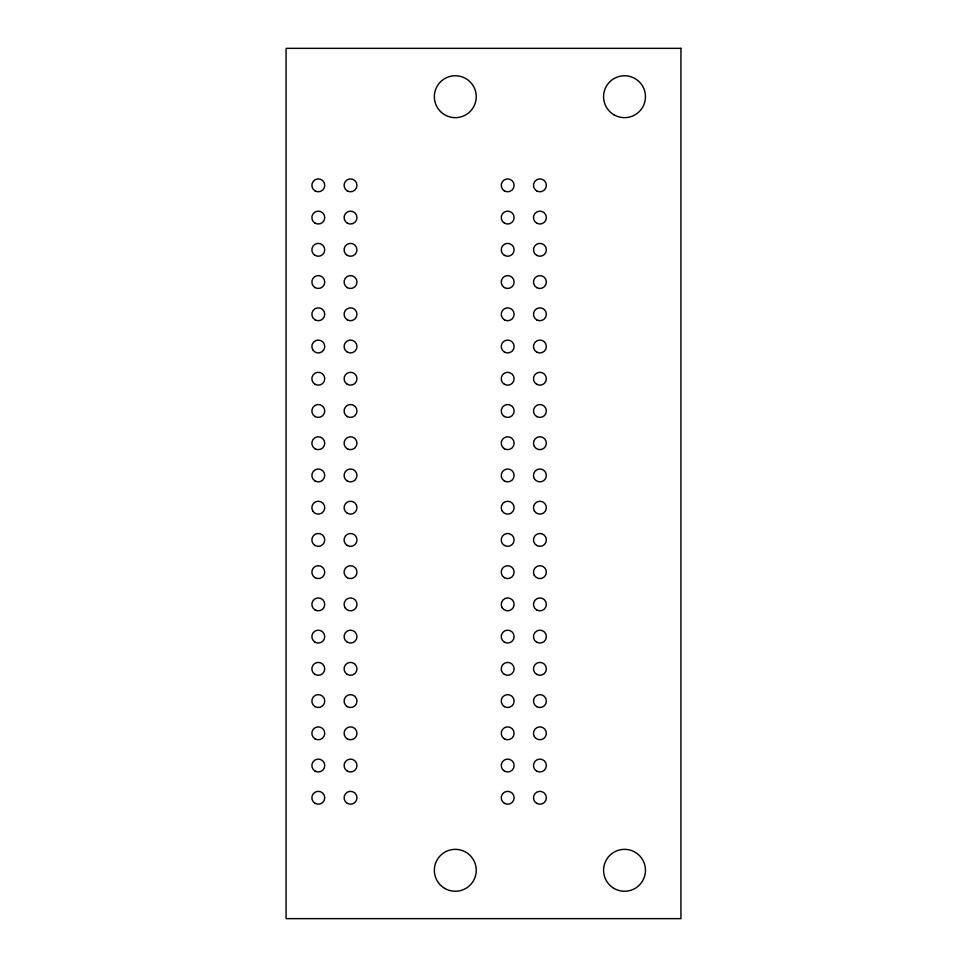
<?xml version="1.0" encoding="UTF-8"?>
<svg xmlns="http://www.w3.org/2000/svg" width="967" height="967" viewBox="0 0 967 967"><rect width="100%" height="100%" fill="white"/><g stroke="black" fill="none" stroke-linecap="round" stroke-linejoin="round"><path stroke-width="1.45" d="M680.925 48.35L286.075 48.35L286.075 918.65L680.925 918.65L680.925 48.35M444.82 888.443A20.948 20.948 0 0 0 476.248 870.3A20.948 20.948 0 0 0 444.82 852.157A20.948 20.948 0 0 0 444.82 888.443M347.31 513.259A6.443 6.443 0 0 0 356.98 507.675A6.443 6.443 0 0 0 347.31 502.091A6.443 6.443 0 0 0 347.31 513.259M504.46 577.722A6.443 6.443 0 0 0 514.13 572.138A6.443 6.443 0 0 0 504.46 566.553A6.443 6.443 0 0 0 504.46 577.722M315.085 223.159A6.443 6.443 0 0 0 324.755 217.575A6.443 6.443 0 0 0 315.085 211.991A6.443 6.443 0 0 0 315.085 223.159M534.328 575.365A6.443 6.443 0 0 0 545.497 575.365A6.443 6.443 0 0 0 539.912 565.695A6.443 6.443 0 0 0 534.328 575.365M312.716 349.728A6.443 6.443 0 0 0 323.885 349.728A6.443 6.443 0 0 0 318.3 340.058A6.443 6.443 0 0 0 312.716 349.728M504.46 545.497A6.443 6.443 0 0 0 514.13 539.912A6.443 6.443 0 0 0 504.46 534.328A6.443 6.443 0 0 0 504.46 545.497M440.481 111.519A20.948 20.948 0 0 0 475.534 102.127A20.948 20.948 0 0 0 449.873 76.466A20.948 20.948 0 0 0 440.481 111.519M614.045 114.843A20.948 20.948 0 0 0 645.472 96.7A20.948 20.948 0 0 0 614.045 78.557A20.948 20.948 0 0 0 614.045 114.843M614.045 888.443A20.948 20.948 0 0 0 645.472 870.3A20.948 20.948 0 0 0 614.045 852.157A20.948 20.948 0 0 0 614.045 888.443M536.697 545.497A6.443 6.443 0 0 0 546.367 539.912A6.443 6.443 0 0 0 536.697 534.328A6.443 6.443 0 0 0 536.697 545.497M502.103 510.902A6.443 6.443 0 0 0 513.259 510.902A6.443 6.443 0 0 0 507.687 501.232A6.443 6.443 0 0 0 502.103 510.902M534.328 478.665A6.443 6.443 0 0 0 545.497 478.665A6.443 6.443 0 0 0 539.912 468.995A6.443 6.443 0 0 0 534.328 478.665M315.085 190.922A6.443 6.443 0 0 0 324.755 185.338A6.443 6.443 0 0 0 315.085 179.753A6.443 6.443 0 0 0 315.085 190.922M534.328 510.902A6.443 6.443 0 0 0 545.497 510.902A6.443 6.443 0 0 0 539.912 501.232A6.443 6.443 0 0 0 534.328 510.902M504.46 706.659A6.443 6.443 0 0 0 514.13 701.075A6.443 6.443 0 0 0 504.46 695.491A6.443 6.443 0 0 0 504.46 706.659M504.46 481.022A6.443 6.443 0 0 0 514.13 475.438A6.443 6.443 0 0 0 504.46 469.853A6.443 6.443 0 0 0 504.46 481.022M347.31 190.922A6.443 6.443 0 0 0 356.98 185.338A6.443 6.443 0 0 0 347.31 179.753A6.443 6.443 0 0 0 347.31 190.922M536.697 803.359A6.443 6.443 0 0 0 546.367 797.775A6.443 6.443 0 0 0 536.697 792.191A6.443 6.443 0 0 0 536.697 803.359M347.31 319.859A6.443 6.443 0 0 0 356.98 314.275A6.443 6.443 0 0 0 347.31 308.691A6.443 6.443 0 0 0 347.31 319.859M536.697 674.422A6.443 6.443 0 0 0 546.367 668.838A6.443 6.443 0 0 0 536.697 663.253A6.443 6.443 0 0 0 536.697 674.422M347.31 223.159A6.443 6.443 0 0 0 356.98 217.575A6.443 6.443 0 0 0 347.31 211.991A6.443 6.443 0 0 0 347.31 223.159M534.328 446.428A6.443 6.443 0 0 0 545.497 446.428A6.443 6.443 0 0 0 539.912 436.758A6.443 6.443 0 0 0 534.328 446.428M536.697 609.959A6.443 6.443 0 0 0 546.367 604.375A6.443 6.443 0 0 0 536.697 598.791A6.443 6.443 0 0 0 536.697 609.959M504.46 674.422A6.443 6.443 0 0 0 514.13 668.838A6.443 6.443 0 0 0 504.46 663.253A6.443 6.443 0 0 0 504.46 674.422M347.31 674.422A6.443 6.443 0 0 0 356.98 668.838A6.443 6.443 0 0 0 347.31 663.253A6.443 6.443 0 0 0 347.31 674.422M315.085 674.422A6.443 6.443 0 0 0 324.755 668.838A6.443 6.443 0 0 0 315.085 663.253A6.443 6.443 0 0 0 315.085 674.422M315.085 803.359A6.443 6.443 0 0 0 324.755 797.775A6.443 6.443 0 0 0 315.085 792.191A6.443 6.443 0 0 0 315.085 803.359M536.697 287.622A6.443 6.443 0 0 0 546.367 282.038A6.443 6.443 0 0 0 536.697 276.453A6.443 6.443 0 0 0 536.697 287.622M536.697 319.859A6.443 6.443 0 0 0 546.367 314.275A6.443 6.443 0 0 0 536.697 308.691A6.443 6.443 0 0 0 536.697 319.859M504.46 642.197A6.443 6.443 0 0 0 514.13 636.612A6.443 6.443 0 0 0 504.46 631.028A6.443 6.443 0 0 0 504.46 642.197M347.31 771.122A6.443 6.443 0 0 0 356.98 765.538A6.443 6.443 0 0 0 347.31 759.953A6.443 6.443 0 0 0 347.31 771.122M502.103 607.602A6.443 6.443 0 0 0 513.259 607.602A6.443 6.443 0 0 0 507.687 597.932A6.443 6.443 0 0 0 502.103 607.602M504.46 319.859A6.443 6.443 0 0 0 514.13 314.275A6.443 6.443 0 0 0 504.46 308.691A6.443 6.443 0 0 0 504.46 319.859M536.697 706.659A6.443 6.443 0 0 0 546.367 701.075A6.443 6.443 0 0 0 536.697 695.491A6.443 6.443 0 0 0 536.697 706.659M504.46 448.797A6.443 6.443 0 0 0 514.13 443.212A6.443 6.443 0 0 0 504.46 437.628A6.443 6.443 0 0 0 504.46 448.797M536.697 416.559A6.443 6.443 0 0 0 546.367 410.975A6.443 6.443 0 0 0 536.697 405.391A6.443 6.443 0 0 0 536.697 416.559M347.31 481.022A6.443 6.443 0 0 0 356.98 475.438A6.443 6.443 0 0 0 347.31 469.853A6.443 6.443 0 0 0 347.31 481.022M315.085 771.122A6.443 6.443 0 0 0 324.755 765.538A6.443 6.443 0 0 0 315.085 759.953A6.443 6.443 0 0 0 315.085 771.122M347.31 448.797A6.443 6.443 0 0 0 356.98 443.212A6.443 6.443 0 0 0 347.31 437.628A6.443 6.443 0 0 0 347.31 448.797M347.31 384.322A6.443 6.443 0 0 0 356.98 378.738A6.443 6.443 0 0 0 347.31 373.153A6.443 6.443 0 0 0 347.31 384.322M347.31 738.897A6.443 6.443 0 0 0 356.98 733.312A6.443 6.443 0 0 0 347.31 727.728A6.443 6.443 0 0 0 347.31 738.897M315.085 384.322A6.443 6.443 0 0 0 324.755 378.738A6.443 6.443 0 0 0 315.085 373.153A6.443 6.443 0 0 0 315.085 384.322M536.697 642.197A6.443 6.443 0 0 0 546.367 636.612A6.443 6.443 0 0 0 536.697 631.028A6.443 6.443 0 0 0 536.697 642.197M315.085 738.897A6.443 6.443 0 0 0 324.755 733.312A6.443 6.443 0 0 0 315.085 727.728A6.443 6.443 0 0 0 315.085 738.897M347.31 352.097A6.443 6.443 0 0 0 356.98 346.512A6.443 6.443 0 0 0 347.31 340.928A6.443 6.443 0 0 0 347.31 352.097M347.31 706.659A6.443 6.443 0 0 0 356.98 701.075A6.443 6.443 0 0 0 347.31 695.491A6.443 6.443 0 0 0 347.31 706.659M347.31 287.622A6.443 6.443 0 0 0 356.98 282.038A6.443 6.443 0 0 0 347.31 276.453A6.443 6.443 0 0 0 347.31 287.622M315.085 287.622A6.443 6.443 0 0 0 324.755 282.038A6.443 6.443 0 0 0 315.085 276.453A6.443 6.443 0 0 0 315.085 287.622M315.085 706.659A6.443 6.443 0 0 0 324.755 701.075A6.443 6.443 0 0 0 315.085 695.491A6.443 6.443 0 0 0 315.085 706.659M347.31 255.397A6.443 6.443 0 0 0 356.98 249.812A6.443 6.443 0 0 0 347.31 244.228A6.443 6.443 0 0 0 347.31 255.397M347.31 642.197A6.443 6.443 0 0 0 356.98 636.612A6.443 6.443 0 0 0 347.31 631.028A6.443 6.443 0 0 0 347.31 642.197M315.085 255.397A6.443 6.443 0 0 0 324.755 249.812A6.443 6.443 0 0 0 315.085 244.228A6.443 6.443 0 0 0 315.085 255.397M315.085 642.197A6.443 6.443 0 0 0 324.755 636.612A6.443 6.443 0 0 0 315.085 631.028A6.443 6.443 0 0 0 315.085 642.197M504.46 287.622A6.443 6.443 0 0 0 514.13 282.038A6.443 6.443 0 0 0 504.46 276.453A6.443 6.443 0 0 0 504.46 287.622M536.697 255.397A6.443 6.443 0 0 0 546.367 249.812A6.443 6.443 0 0 0 536.697 244.228A6.443 6.443 0 0 0 536.697 255.397M504.46 255.397A6.443 6.443 0 0 0 514.13 249.812A6.443 6.443 0 0 0 504.46 244.228A6.443 6.443 0 0 0 504.46 255.397M536.697 223.159A6.443 6.443 0 0 0 546.367 217.575A6.443 6.443 0 0 0 536.697 211.991A6.443 6.443 0 0 0 536.697 223.159M504.46 223.159A6.443 6.443 0 0 0 514.13 217.575A6.443 6.443 0 0 0 504.46 211.991A6.443 6.443 0 0 0 504.46 223.159M536.697 190.922A6.443 6.443 0 0 0 546.367 185.338A6.443 6.443 0 0 0 536.697 179.753A6.443 6.443 0 0 0 536.697 190.922M504.46 190.922A6.443 6.443 0 0 0 514.13 185.338A6.443 6.443 0 0 0 504.46 179.753A6.443 6.443 0 0 0 504.46 190.922M344.953 607.602A6.443 6.443 0 0 0 356.122 607.602A6.443 6.443 0 0 0 350.538 597.932A6.443 6.443 0 0 0 344.953 607.602M315.085 609.959A6.443 6.443 0 0 0 324.755 604.375A6.443 6.443 0 0 0 315.085 598.791A6.443 6.443 0 0 0 315.085 609.959M504.46 738.897A6.443 6.443 0 0 0 514.13 733.312A6.443 6.443 0 0 0 504.46 727.728A6.443 6.443 0 0 0 504.46 738.897M504.46 352.097A6.443 6.443 0 0 0 514.13 346.512A6.443 6.443 0 0 0 504.46 340.928A6.443 6.443 0 0 0 504.46 352.097M536.697 352.097A6.443 6.443 0 0 0 546.367 346.512A6.443 6.443 0 0 0 536.697 340.928A6.443 6.443 0 0 0 536.697 352.097M504.46 384.322A6.443 6.443 0 0 0 514.13 378.738A6.443 6.443 0 0 0 504.46 373.153A6.443 6.443 0 0 0 504.46 384.322M536.697 384.322A6.443 6.443 0 0 0 546.367 378.738A6.443 6.443 0 0 0 536.697 373.153A6.443 6.443 0 0 0 536.697 384.322M504.46 416.559A6.443 6.443 0 0 0 514.13 410.975A6.443 6.443 0 0 0 504.46 405.391A6.443 6.443 0 0 0 504.46 416.559M534.328 736.528A6.443 6.443 0 0 0 545.497 736.528A6.443 6.443 0 0 0 539.912 726.858A6.443 6.443 0 0 0 534.328 736.528M504.46 771.122A6.443 6.443 0 0 0 514.13 765.538A6.443 6.443 0 0 0 504.46 759.953A6.443 6.443 0 0 0 504.46 771.122M536.697 771.122A6.443 6.443 0 0 0 546.367 765.538A6.443 6.443 0 0 0 536.697 759.953A6.443 6.443 0 0 0 536.697 771.122M504.46 803.359A6.443 6.443 0 0 0 514.13 797.775A6.443 6.443 0 0 0 504.46 792.191A6.443 6.443 0 0 0 504.46 803.359M315.085 319.859A6.443 6.443 0 0 0 324.755 314.275A6.443 6.443 0 0 0 315.085 308.691A6.443 6.443 0 0 0 315.085 319.859M315.085 416.559A6.443 6.443 0 0 0 324.755 410.975A6.443 6.443 0 0 0 315.085 405.391A6.443 6.443 0 0 0 315.085 416.559M347.31 416.559A6.443 6.443 0 0 0 356.98 410.975A6.443 6.443 0 0 0 347.31 405.391A6.443 6.443 0 0 0 347.31 416.559M315.085 448.797A6.443 6.443 0 0 0 324.755 443.212A6.443 6.443 0 0 0 315.085 437.628A6.443 6.443 0 0 0 315.085 448.797M315.085 481.022A6.443 6.443 0 0 0 324.755 475.438A6.443 6.443 0 0 0 315.085 469.853A6.443 6.443 0 0 0 315.085 481.022M312.716 510.902A6.443 6.443 0 0 0 323.885 510.902A6.443 6.443 0 0 0 318.3 501.232A6.443 6.443 0 0 0 312.716 510.902M315.085 545.497A6.443 6.443 0 0 0 324.755 539.912A6.443 6.443 0 0 0 315.085 534.328A6.443 6.443 0 0 0 315.085 545.497M347.31 545.497A6.443 6.443 0 0 0 356.98 539.912A6.443 6.443 0 0 0 347.31 534.328A6.443 6.443 0 0 0 347.31 545.497M315.085 577.722A6.443 6.443 0 0 0 324.755 572.138A6.443 6.443 0 0 0 315.085 566.553A6.443 6.443 0 0 0 315.085 577.722M347.31 577.722A6.443 6.443 0 0 0 356.98 572.138A6.443 6.443 0 0 0 347.31 566.553A6.443 6.443 0 0 0 347.31 577.722M347.31 803.359A6.443 6.443 0 0 0 356.98 797.775A6.443 6.443 0 0 0 347.31 792.191A6.443 6.443 0 0 0 347.31 803.359"/></g></svg>
